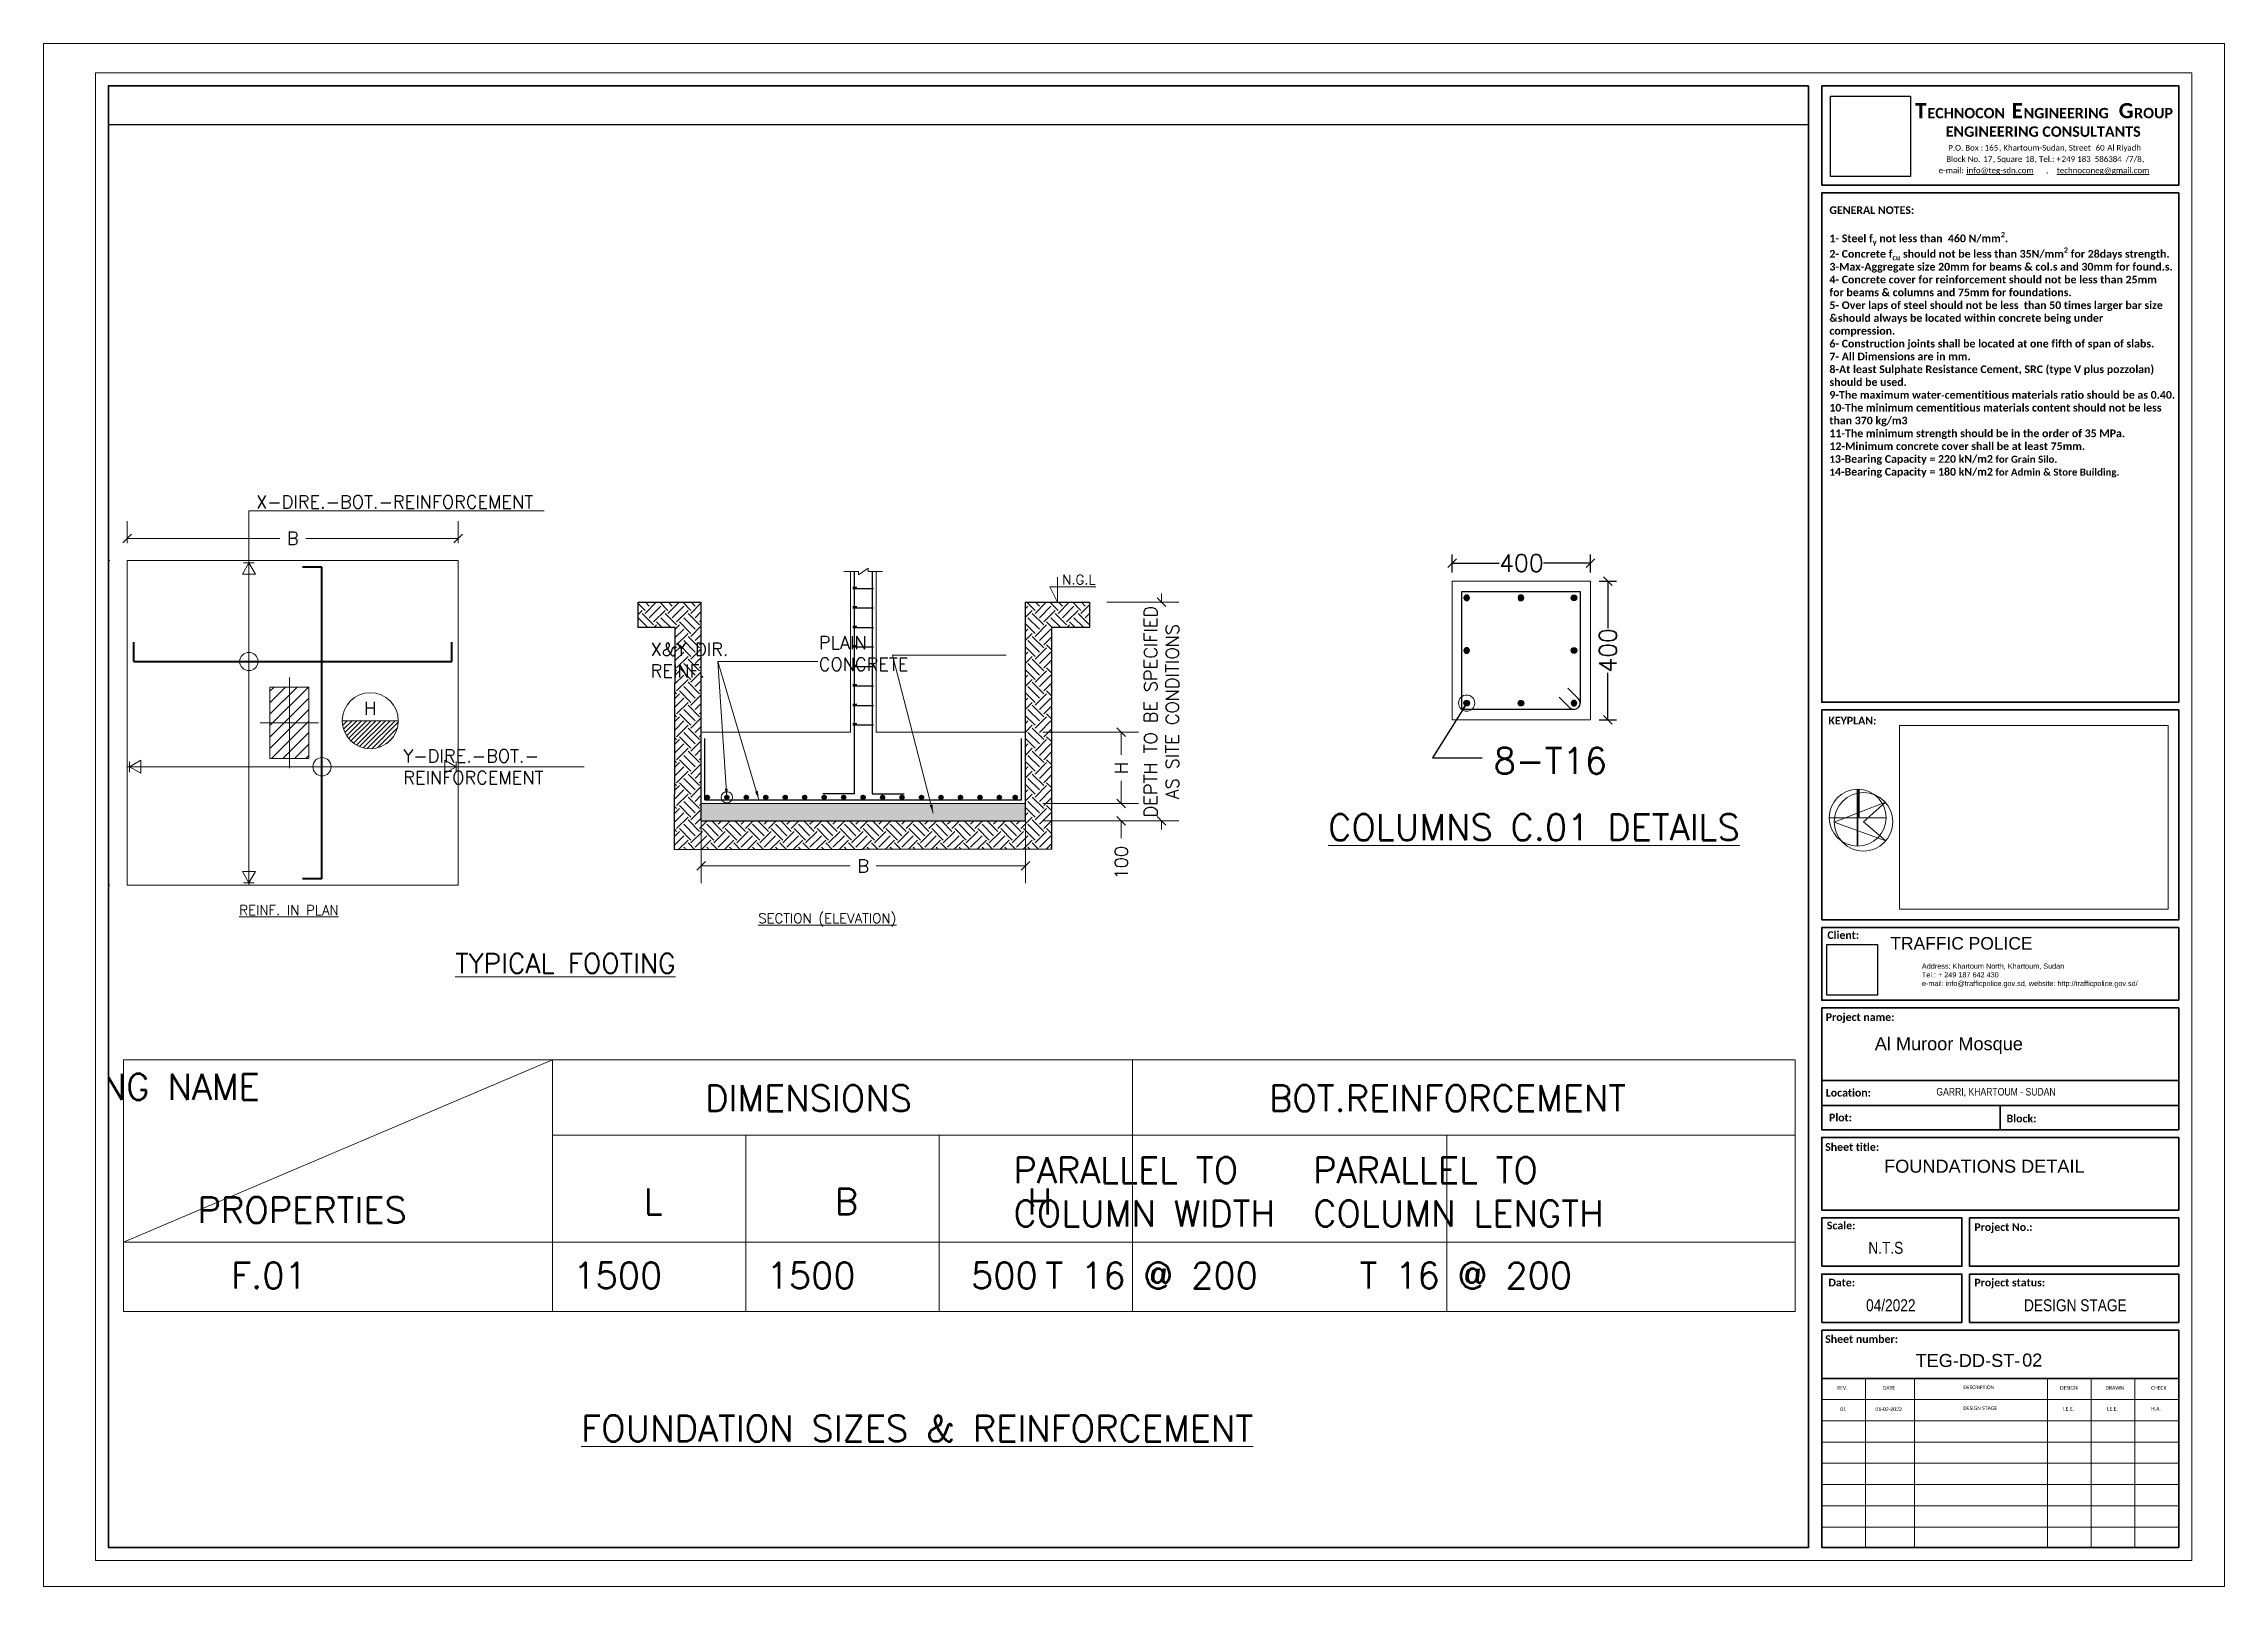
# Paper-space layout 'F02' of a CAD drawing. Header units: millimetres. Extents: x 3833 to 4253, y -163 to 134.
# The model-space entities are those that its viewports show. They can reach past a viewport. Long polylines and large blocks are cut down to what shows.
import ezdxf

# ---------------------------------------------------------------- set-up
doc = ezdxf.new("R2010")
doc.units = ezdxf.units.MM
doc.header["$LTSCALE"] = 10
doc.header["$PDMODE"] = 34
doc.linetypes.add('center', pattern=[13.75, 9.75, -1.5, 1, -1.5])
for name, color, linetype, lineweight in [('0_Pen_No__1', 7, 'Continuous', 13), ('A-ANNO-NOTE', 131, 'Continuous', 9), ('A-DETL-MEDM', 7, 'Continuous', 35), ('G-ANNO-TTLB', 7, 'Continuous', 9), ('G-ANNO-TTLB-MEDM', 7, 'Continuous', 35), ('G-ANNO-TTLB-THIN', 7, 'Continuous', 18), ('STR-CL', 1, 'center', 9), ('STR-CONC_IN_SEC', 7, 'Continuous', 15), ('STR-DIM', 1, 'Continuous', 9), ('STR-HATCH', 4, 'Continuous', 9), ('STR-REINF', 7, 'Continuous', 40), ('STR-REINF_IN_SEC', 7, 'Continuous', 30), ('STR-REINF_LEADER', 7, 'Continuous', 9), ('STR-TEXT', 7, 'Continuous', 9)]:
    doc.layers.add(name, color=color, linetype=linetype, lineweight=lineweight)
doc.layers.add('A-DETL', color=7, linetype='Continuous', lineweight=18, true_color=0x00a600)
doc.layers.add('LOGO', color=250, linetype='Continuous')
doc.styles.add('Arial Narrow', font='ARIALN.TTF', dxfattribs={"height": 2.3})
doc.styles.add('Arial Narrow_1', font='ARIALN.TTF', dxfattribs={"height": 1.45})
doc.styles.add('Arial_5', font='arial.ttf', dxfattribs={"height": 2.5})
doc.styles.add('Arial_B', font='arialbd.ttf', dxfattribs={"height": 1})
doc.styles.add('Calibri', font='calibri.ttf')
doc.styles.add('Calibri_1', font='calibri.ttf', dxfattribs={"height": 1.1})
doc.styles.add('Calibri_B', font='calibrib.ttf', dxfattribs={"height": 1.48})
doc.styles.add('Calibri_B_1', font='calibrib.ttf', dxfattribs={"height": 2})
doc.styles.add('Calibri_B_2', font='calibrib.ttf', dxfattribs={"height": 2.9})
doc.styles.add('MINA_CM_S', font='romans.shx', dxfattribs={"height": 15})
doc.styles.add('MINA_CM_X-SEC_S', font='romans.shx', dxfattribs={"height": 7.5})
doc.styles.add('MINA_MM_X-SEC', font='romans.shx', dxfattribs={"height": 125})
doc.styles.add('MINA_MM_X-SEC_50', font='romans.shx', dxfattribs={"height": 100})
doc.styles.add('MINA_MM_X-SEC_S', font='romans.shx', dxfattribs={"height": 75, "bigfont": '@extfont2.shx'})
doc.styles.add('MINA_MM_X-SEC_SMALLER', font='romans.shx', dxfattribs={"height": 75, "bigfont": '@extfont2.shx'})
doc.dimstyles.new('MINA_MM_X-SEC_50', dxfattribs={"dimtxt": 100, "dimasz": 50, "dimexe": 50, "dimexo": 50, "dimgap": 0, "dimtad": 0, "dimdec": 0, "dimlfac": 0.5, "dimzin": 0, "dimdsep": 46, "dimtxsty": 'MINA_MM_X-SEC_50', "dimblk": 'OBLIQUE', "dimcen": 90, "dimclrt": 7, "dimadec": 0, "dimazin": 0, "dimtfac": 1, "dimtdec": 0, "dimtofl": 0, "dimtmove": 0, "dimatfit": 0, "dimfxl": 1, "dimtolj": 1, "dimtzin": 0, "dimarcsym": 0})
doc.dimstyles.new('MINA_MM_X-SEC_S', dxfattribs={"dimtxt": 75, "dimasz": 50, "dimexe": 100, "dimexo": 100, "dimgap": 50, "dimtad": 0, "dimdec": 0, "dimzin": 0, "dimdsep": 46, "dimtxsty": 'MINA_MM_X-SEC_S', "dimblk": 'OBLIQUE', "dimcen": 0.09, "dimclrd": 256, "dimclre": 256, "dimclrt": 7, "dimadec": 0, "dimazin": 0, "dimtfac": 1, "dimtdec": 0, "dimtix": 1, "dimtofl": 0, "dimtmove": 0, "dimatfit": 0, "dimfxl": 1, "dimtolj": 1, "dimtzin": 0, "dimlwd": -1, "dimlwe": -1, "dimarcsym": 0})
picture_1 = doc.add_image_def('image1.jpg', size_in_pixel=(269, 270))
picture_2 = doc.add_image_def('image2.jpeg', size_in_pixel=(225, 225))

# ---------------------------------------------------------------- blocks, each defined once
blk = doc.blocks.new('A$C53385feb')
at = {"layer": 'A-ANNO-NOTE'}
for p, q in [((2.41, 18.8), (12.27, 22.64)), ((12.27, 22.64), (8.08, 18.88)), ((12.37, 15.23), (2.41, 18.8)), ((8.08, 18.88), (12.37, 15.23))]:
    blk.add_line(p, q, dxfattribs=at)
blk.add_circle((8.06, 18.88), 5.65, dxfattribs=at)
blk = doc.blocks.new('A$C7192b076')
at = {"layer": 'G-ANNO-TTLB', "color": 251, "true_color": 0x656565}
for p, q in [((41120, 4932), (34244, 4932)), ((41120, 3999), (41120, 4932)), ((34244, 3999), (41120, 3999))]:
    blk.add_line(p, q, dxfattribs=at)
at = {"layer": 'G-ANNO-TTLB', "color": 8, "true_color": 0x808080}
for p, q in [((35087, 3999), (35087, 751)), ((36032, 3999), (36032, 751)), ((38591, 3999), (38591, 751)), ((39434, 3999), (39434, 751)), ((40277, 3999), (40277, 751)), ((34244, 3598), (41120, 3598)), ((34244, 3189), (41120, 3189))]:
    blk.add_line(p, q, dxfattribs=at)
at = {"layer": 'G-ANNO-TTLB', "color": 251, "true_color": 0x666666}
for p, q in [((34244, 2779), (41120, 2779)), ((34244, 2370), (41120, 2370)), ((34244, 1961), (41120, 1961)), ((34244, 1552), (41120, 1552)), ((34244, 1142), (41120, 1142))]:
    blk.add_line(p, q, dxfattribs=at)
at = {"layer": 'G-ANNO-TTLB', "lineweight": 18}
blk.add_lwpolyline([(35744, 13036), (40918, 13036), (40918, 16573), (35744, 16573)], close=True, dxfattribs=at)
at = {"layer": 'G-ANNO-TTLB-MEDM'}
for p, q in [((34244, 9737), (41120, 9737)), ((34244, 9257), (41120, 9257)), ((37682, 9257), (37682, 8791)), ((41120, 4932), (34244, 4932)), ((34244, 4932), (34244, 3999)), ((41120, 751), (41120, 4932)), ((34244, 751), (41120, 751))]:
    blk.add_line(p, q, dxfattribs=at)
for points in [[(33992, 28889), (1247, 28889), (1247, 751), (33992, 751)], [(34244, 28889), (41120, 28889), (41120, 26976), (34244, 26976)], [(41120, 26827), (34244, 26827), (34244, 17020), (41120, 17020)], [(34244, 12832), (41120, 12832), (41120, 16872), (34244, 16872)], [(41120, 11284), (34244, 11284), (34244, 12683), (41120, 12683)], [(34244, 11284), (41120, 11284)], [(34244, 9737), (34244, 11135), (41120, 11135), (41120, 9737), (41120, 8791), (34244, 8791)], [(41120, 7243), (34244, 7243), (34244, 8642), (41120, 8642)], [(34244, 6162), (36945, 6162), (36945, 7095), (34244, 7095)], [(41120, 6162), (37094, 6162), (37094, 7095), (41120, 7095)], [(34244, 5081), (36945, 5081), (36945, 6013), (34244, 6013)], [(41120, 5081), (37094, 5081), (37094, 6013), (41120, 6013)], [(34244, 3999), (41120, 3999), (41120, 751), (34244, 751)]]:
    blk.add_lwpolyline(points, close=True, dxfattribs=at)
at = {"layer": 'G-ANNO-TTLB-THIN'}
blk.add_line((1000, 29140), (1000, 751), dxfattribs=at)
for points in [[(42000, 29700), (0, 29700), (0, 0), (0, 29700)], [(1000, 500), (41371, 500), (41371, 29140), (1000, 29140)]]:
    blk.add_lwpolyline(points, close=True, dxfattribs=at)
blk.add_lwpolyline([(42000, 0), (0, 0), (42000, 0), (42000, 29700)], dxfattribs=at)
at = {"ltscale": 10, "xscale": 100, "yscale": 100, "zscale": 100}
blk.add_blockref('A$C53385feb', (34244, 12832), dxfattribs=at)
at = {"layer": '0_Pen_No__1', "linetype": 'Continuous', "insert": (34393, 26569), "char_height": 148, "width": 6566.3, "attachment_point": 1, "style": 'Calibri_B'}
blk.add_mtext('\\A1;GENERAL NOTES:\\P\\P1- Steel f{\\H0.7x;\\S^ y;} not less than  460 N/mm{\\H0.7x;\\S2^ ;}.\\P2- Concrete f{\\H0.7x;\\S^ cu;} should not be less than 35N/mm{\\H0.7x;\\S2^ ;} for 28days strength.\\P3-Max-Aggregate size 20mm for beams & col.s and 30mm for found.s. \\P4- Concrete cover for reinforcement should not be less than 25mm for beams & columns and 75mm for foundations. \\P5- Over laps of steel should not be less  than 50 times larger bar size &should always be located within concrete being under compression.\\P6- Construction joints shall be located at one fifth of span of slabs.\\P7- All Dimensions are in mm.\\P{\\A0;8-At least Sulphate Resistance Cement, SRC (type V plus pozzolan) should be used.\\P9-The maximum water‐cementitious materials ratio should be as 0.40.\\P10-The minimum cementitious materials content should not be less than 370 kg/m3\\P11-The minimum strength should be in the order of 35 MPa.\\P12-Minimum concrete cover shall be at least 75mm.\\H0.91667x;\\P1\\H1.09091x;3-}Bearing Capacity = 220 kN/m2{\\A0;\\H0.91667x; for Grain Silo.\\P1\\H1.09091x;4-\\A1;Bearing Capacity = 180 kN/m2\\A0;\\H0.91667x; for Admin & Store Building.} ', dxfattribs=at)
at = {"layer": 'G-ANNO-TTLB', "attachment_point": 1}
for s, insert, char_height, width, style in [('\\fCalibri|b1|i0|c0|p34|;T', (36044, 28555), 290, 272.57, 'Calibri_B_2'), ('ECHNOCON', (36280, 28463), 200, 1851.9, 'Calibri_B_1'), ('\\fCalibri|b1|i0|c0|p34|;E', (37902, 28555), 290, 272.57, 'Calibri_B_2'), ('NGINEERING', (38133, 28463), 200, 2060.34, 'Calibri_B_1'), ('\\fCalibri|b1|i0|c0|p34|;G', (39965, 28555), 290, 352.74, 'Calibri_B_2'), ('ROUP', (40262, 28463), 200, 929.96, 'Calibri_B_1'), ('ENGINEERING CONSULTANTS', (36632, 28107), 200, 4697.89, 'Calibri_B_1'), ('P.O. Box :', (36682, 27751), 110, 849.79, 'Calibri_1'), ('165', (37384, 27751), 110, 336.71, 'Calibri_1'), (', Khartoum-Sudan, Street ', (37661, 27751), 110, 2252.74, 'Calibri_1'), ('60 ', (39520, 27751), 110, 272.57, 'Calibri_1'), ('Al Riyadh', (39745, 27751), 110, 817.72, 'Calibri_1'), ('e-mail: ', (36497, 27315), 110, 649.37, 'Calibri_1'), ('Block No. ', (36643, 27533), 110, 865.82, 'Calibri_1'), ('\\Linfo@teg-sdn.com ', (37033, 27315), 110, 1667.51, 'Calibri_1'), ('17', (37357, 27533), 110, 224.47, 'Calibri_1'), (', Square ', (37542, 27533), 110, 753.59, 'Calibri_1'), ('18', (38164, 27533), 110, 224.47, 'Calibri_1'), (', Tel.: +', (38349, 27533), 110, 625.32, 'Calibri_1'), ('\\Ltechnoconeg@gmail.com', (38773, 27315), 110, 2228.69, 'Calibri_1'), ('249 183  586384', (38865, 27533), 110, 1491.14, 'Calibri_1'), ('/', (40096, 27533), 110, 80.17, 'Calibri_1'), ('7', (40162, 27533), 110, 112.24, 'Calibri_1'), ('/', (40254, 27533), 110, 80.17, 'Calibri_1'), ('8', (40320, 27533), 110, 112.24, 'Calibri_1'), (',', (40413, 27533), 110, 56.12, 'Calibri_1'), ('    ,    ', (38409, 27315), 110, 440.93, 'Calibri_1'), ('KEYPLAN:', (34373, 16741), 148, 1138.4, 'Calibri_B'), ('Client:', (34353, 12612), 148, 769.62, 'Calibri_B'), ('TRAFFIC{\\fArial|b0|i0|c178|p34; }POLICE', (35567, 12500), 240, 5767.37, 'Arial_5'), ('\\pxql;{\\fArial|b0|i0|c0|p34;Address: Khartoum North, Khartoum, Sudan\\PTel.: + 249 187 642 430\\Pe-mail: info@trafficpolice.gov.sd, website: http://trafficpolice.gov.sd/\\fConsolas|b0|i1|c0|p49;\\H0.83333x;\\C156;\\c7946269; }', (36174, 11991), 100, 4516.06, 'Arial_B'), ('Project name:', (34322, 11034), 148, 1635.44, 'Calibri_B'), ('Al Muroor Mosque', (35266, 10572), 250, 5876.37, 'Arial_5'), ('Location:', (34322, 9578), 148, 1082.28, 'Calibri_B'), ('GARRI, KHARTOUM - SUDAN', (36453, 9595), 145, 2306.47, 'Arial Narrow_1'), ('Plot:', (34385, 9100), 148, 553.16, 'Calibri_B'), ('Block: ', (37805, 9081), 148, 785.65, 'Calibri_B'), ('Sheet title:', (34311, 8533), 148, 1298.73, 'Calibri_B'), ('Scale:', (34343, 7022), 148, 689.45, 'Calibri_B'), ('Project No.:', (37184, 6991), 148, 1386.92, 'Calibri_B'), ('N.T.S', (35142, 6633), 230, 1675.53, 'Arial Narrow'), ('Date:', (34374, 5923), 148, 633.33, 'Calibri_B'), ('Project status:', (37184, 5923), 148, 1683.54, 'Calibri_B'), ('04/2022', (35099, 5527), 230, 1146.41, 'Arial Narrow'), (' DESIGN STAGE', (38068, 5527), 230, 2821.94, 'Arial Narrow'), ('Sheet number:', (34311, 4835), 148, 1739.66, 'Calibri_B'), ('TEG-DD-ST-', (36052, 4474), 250, 3928.27, 'Arial_5'), ('REV.', (34541, 3857), 70, 240.51, 'Calibri'), ('DATE', (35422, 3857), 70, 280.59, 'Calibri'), ('DESCRIPTION', (36972, 3867), 70, 705.49, 'Calibri'), ('DESIGN', (38836, 3857), 70, 392.83, 'Calibri'), ('DRAWN', (39710, 3857), 70, 416.88, 'Calibri'), ('CHECK', (40590, 3857), 70, 352.74, 'Calibri'), ('01', (34603, 3447), 70, 128.27, 'Calibri'), ('01-02-2022', (35279, 3447), 70, 128.27, 'Calibri'), ('DESIGN STAGE', (36972, 3466), 70, 705.49, 'Calibri'), ('I.E.E.', (38887, 3455), 70, 416.88, 'Calibri'), ('I.E.E.', (39731, 3455), 70, 416.88, 'Calibri'), ('H.A.', (40590, 3455), 70, 352.74, 'Calibri')]:
    blk.add_mtext(s, dxfattribs=dict(at, insert=insert, char_height=char_height, width=width, style=style))
at = {"ltscale": 10}
image = blk.add_image(picture_1, insert=(34415, 27144), size_in_units=(1542, 1548), dxfattribs=at)
image.dxf.flags = 7
image = blk.add_image(picture_2, insert=(34343, 11379), size_in_units=(978, 978), dxfattribs=at)
image.dxf.flags = 7
blk = doc.blocks.new('_Oblique')
at = {"color": 0, "linetype": 'ByBlock', "lineweight": -2}
blk.add_line((-0.5, -0.5), (0.5, 0.5), dxfattribs=at)
blk = doc.blocks.new('*D215')
at = {"layer": 'Defpoints', "color": 0, "transparency": 16777216}
for p in [(74775, 138999), (76650, 138999), (76650, 138639)]:
    blk.add_point(p, dxfattribs=at)
at = {"layer": 'STR-DIM', "transparency": 16777216}
for p, q in [((74775, 138899), (74775, 138539)), ((76650, 138899), (76650, 138539)), ((74775, 138639), (75637, 138639)), ((76650, 138639), (75787, 138639))]:
    blk.add_line(p, q, dxfattribs=at)
at = {"layer": 'STR-DIM', "transparency": 16777216, "xscale": 50, "yscale": 50, "zscale": 50, "rotation": 180}
blk.add_blockref('_Oblique', (74775, 138639), dxfattribs=at)
at = {"layer": 'STR-DIM', "transparency": 16777216, "xscale": 50, "yscale": 50, "zscale": 50}
blk.add_blockref('_Oblique', (76650, 138639), dxfattribs=at)
at = {"layer": 'STR-DIM', "color": 7, "transparency": 16777216, "insert": (75712, 138639), "char_height": 75, "attachment_point": 5, "style": 'MINA_MM_X-SEC_S'}
blk.add_mtext('\\A1;B', dxfattribs=at)
blk = doc.blocks.new('BAR')
at = {"layer": 'STR-HATCH'}
h = blk.add_hatch(dxfattribs=at)
h.set_pattern_fill('ANSI31', color=256, scale=20)
h.set_pattern_definition([(45, (0, 0), (-1.76777, 1.76777), [])])
edge = h.paths.add_edge_path()
edge.add_arc((0, 0), 12.5, 0, 360)
at = {"layer": 'STR-REINF_IN_SEC'}
blk.add_circle((0, 0), 12.5, dxfattribs=at)
blk = doc.blocks.new('*D216')
at = {"layer": 'Defpoints', "color": 0, "transparency": 16777216}
for p in [(76650, 138999), (77203, 138999), (76650, 138899)]:
    blk.add_point(p, dxfattribs=at)
at = {"layer": 'STR-DIM', "transparency": 16777216}
for p, q in [((76750, 138999), (77303, 138999)), ((77203, 138999), (77203, 139049)), ((76750, 138899), (77303, 138899)), ((77203, 138899), (77203, 138799))]:
    blk.add_line(p, q, dxfattribs=at)
at = {"layer": 'STR-DIM', "transparency": 16777216, "xscale": 50, "yscale": 50, "zscale": 50}
for p, rotation in [((77203, 138999), 270), ((77203, 138899), 90)]:
    blk.add_blockref('_Oblique', p, dxfattribs=dict(at, rotation=rotation))
at = {"layer": 'STR-DIM', "color": 7, "transparency": 16777216, "insert": (77203, 138658), "char_height": 75, "attachment_point": 5, "rotation": 90, "style": 'MINA_MM_X-SEC_S'}
blk.add_mtext('\\A1;100', dxfattribs=at)
blk = doc.blocks.new('*D217')
at = {"layer": 'Defpoints', "color": 0, "transparency": 16777216}
for p in [(76650, 139412), (76650, 138999), (77203, 138999)]:
    blk.add_point(p, dxfattribs=at)
at = {"layer": 'STR-DIM', "transparency": 16777216}
for p, q in [((76750, 139412), (77303, 139412)), ((77203, 139412), (77203, 139281)), ((77203, 138999), (77203, 139131)), ((76750, 138999), (77303, 138999))]:
    blk.add_line(p, q, dxfattribs=at)
at = {"layer": 'STR-DIM', "transparency": 16777216, "xscale": 50, "yscale": 50, "zscale": 50}
for p, rotation in [((77203, 139412), 90), ((77203, 138999), 270)]:
    blk.add_blockref('_Oblique', p, dxfattribs=dict(at, rotation=rotation))
at = {"layer": 'STR-DIM', "color": 7, "transparency": 16777216, "insert": (77203, 139206), "char_height": 75, "attachment_point": 5, "rotation": 90, "style": 'MINA_MM_X-SEC_S'}
blk.add_mtext('\\A1;H', dxfattribs=at)
blk = doc.blocks.new('*D218')
at = {"layer": 'Defpoints', "color": 0, "transparency": 16777216}
for p in [(77020, 140162), (77435, 140162), (76650, 138899)]:
    blk.add_point(p, dxfattribs=at)
at = {"layer": 'STR-DIM', "transparency": 16777216}
for p, q in [((77120, 140162), (77535, 140162)), ((77435, 140162), (77435, 140212)), ((76750, 138899), (77535, 138899)), ((77435, 138899), (77435, 138849))]:
    blk.add_line(p, q, dxfattribs=at)
at = {"layer": 'STR-DIM', "transparency": 16777216, "xscale": 50, "yscale": 50, "zscale": 50}
for p, rotation in [((77435, 140162), 270), ((77435, 138899), 90)]:
    blk.add_blockref('_Oblique', p, dxfattribs=dict(at, rotation=rotation))
at = {"layer": 'STR-DIM', "color": 7, "transparency": 16777216, "insert": (77435, 139531), "char_height": 75, "attachment_point": 5, "rotation": 90, "style": 'MINA_MM_X-SEC_S'}
blk.add_mtext('\\A1;DEPTH TO BE SPECIFIED \\PAS SITE CONDITIONS', dxfattribs=at)
blk = doc.blocks.new('*U188')
at = {"layer": 'STR-REINF_IN_SEC', "xscale": 0.1280000000000517, "yscale": 0.1280000000000517, "zscale": 0.1280000000000517}
blk.add_blockref('BAR', (0, 0), dxfattribs=at)
blk = doc.blocks.new('*U213')
at = {"color": 0, "linetype": 'ByBlock', "lineweight": -2, "transparency": 16777216, "xscale": 7.500000000000002, "yscale": 7.500000000000002, "zscale": 7.500000000000002}
blk.add_blockref('*U188', (0, 0), dxfattribs=at)
blk = doc.blocks.new('*U214')
at = {"layer": 'STR-DIM', "color": 0, "linetype": 'ByBlock', "lineweight": -2, "transparency": 16777216}
for p in [(0, 0), (112.5, 0), (225, 0), (337.5, 0), (450, 0), (562.5, 0), (675, 0), (787.5, 0), (900, 0), (1012.5, 0), (1125, 0), (1237.5, 0), (1350, 0), (1462.5, 0), (1575, 0), (1687.5, 0)]:
    blk.add_blockref('*U213', p, dxfattribs=at)
blk = doc.blocks.new('*D219')
at = {"layer": 'Defpoints', "color": 0, "transparency": 16777216}
for p in [(73372, 140531), (71459, 140403), (73372, 140403)]:
    blk.add_point(p, dxfattribs=at)
at = {"layer": 'STR-DIM', "transparency": 16777216}
for p, q in [((71459, 140503), (71459, 140631)), ((73372, 140503), (73372, 140631)), ((71459, 140531), (72341, 140531)), ((73372, 140531), (72491, 140531))]:
    blk.add_line(p, q, dxfattribs=at)
at = {"layer": 'STR-DIM', "transparency": 16777216, "xscale": 50, "yscale": 50, "zscale": 50, "rotation": 180}
blk.add_blockref('_Oblique', (71459, 140531), dxfattribs=at)
at = {"layer": 'STR-DIM', "transparency": 16777216, "xscale": 50, "yscale": 50, "zscale": 50}
blk.add_blockref('_Oblique', (73372, 140531), dxfattribs=at)
at = {"layer": 'STR-DIM', "color": 7, "transparency": 16777216, "insert": (72416, 140531), "char_height": 75, "attachment_point": 5, "style": 'MINA_MM_X-SEC_S'}
blk.add_mtext('\\A1;B', dxfattribs=at)
blk = doc.blocks.new('*D220')
at = {"layer": 'Defpoints', "color": 0, "transparency": 16777216}
for p in [(71459, 140403), (71311, 138528), (71459, 138528)]:
    blk.add_point(p, dxfattribs=at)
at = {"layer": 'STR-DIM', "transparency": 16777216}
for p, q in [((71359, 140403), (71211, 140403)), ((71311, 140403), (71311, 139537)), ((71311, 138528), (71311, 139394)), ((71359, 138528), (71211, 138528))]:
    blk.add_line(p, q, dxfattribs=at)
at = {"layer": 'STR-DIM', "transparency": 16777216, "xscale": 50, "yscale": 50, "zscale": 50}
for p, rotation in [((71311, 140403), 90), ((71311, 138528), 270)]:
    blk.add_blockref('_Oblique', p, dxfattribs=dict(at, rotation=rotation))
at = {"layer": 'STR-DIM', "color": 7, "transparency": 16777216, "insert": (71311, 139466), "char_height": 75, "attachment_point": 5, "rotation": 90, "style": 'MINA_MM_X-SEC_S'}
blk.add_mtext('\\A1;L', dxfattribs=at)
blk = doc.blocks.new('CIRLCE')
at = {"layer": 'STR-DIM', "ltscale": 0.1}
blk.add_circle((0, 0), 125, dxfattribs=at)
blk = doc.blocks.new('LARGE_ARROW')
at = {"layer": 'STR-DIM', "color": 7, "lineweight": 9}
for p, q in [((0, -74), (0, 74)), ((30, 0), (185, 89)), ((30, -74), (30, 74)), ((185, -89), (30, 0)), ((185, 89), (185, -89))]:
    blk.add_line(p, q, dxfattribs=at)
blk = doc.blocks.new('*D296')
at = {"layer": 'Defpoints', "color": 0, "transparency": 16777216}
for p in [(79915, 140284), (79915, 139484), (80015, 139484)]:
    blk.add_point(p, dxfattribs=at)
at = {"layer": 'STR-DIM', "color": 0, "lineweight": -2, "transparency": 16777216}
for p, q in [((79965, 140284), (80065, 140284)), ((80015, 140284), (80015, 140012)), ((80015, 139484), (80015, 139755)), ((79965, 139484), (80065, 139484))]:
    blk.add_line(p, q, dxfattribs=at)
at = {"layer": 'STR-DIM', "color": 0, "lineweight": -2, "transparency": 16777216, "xscale": 50, "yscale": 50, "zscale": 50}
for p, rotation in [((80015, 140284), 90), ((80015, 139484), 270)]:
    blk.add_blockref('_Oblique', p, dxfattribs=dict(at, rotation=rotation))
at = {"layer": 'STR-DIM', "color": 7, "transparency": 16777216, "insert": (80015, 139884), "char_height": 100, "attachment_point": 5, "rotation": 90, "style": 'MINA_MM_X-SEC_50'}
blk.add_mtext('\\A1;400', dxfattribs=at)
blk = doc.blocks.new('*D297')
at = {"layer": 'Defpoints', "color": 0, "transparency": 16777216}
for p in [(79915, 140388), (79115, 140284), (79915, 140284)]:
    blk.add_point(p, dxfattribs=at)
at = {"layer": 'STR-DIM', "color": 0, "lineweight": -2, "transparency": 16777216}
for p, q in [((79115, 140334), (79115, 140438)), ((79115, 140388), (79386, 140388)), ((79915, 140388), (79643, 140388)), ((79915, 140334), (79915, 140438))]:
    blk.add_line(p, q, dxfattribs=at)
at = {"layer": 'STR-DIM', "color": 0, "lineweight": -2, "transparency": 16777216, "xscale": 50, "yscale": 50, "zscale": 50, "rotation": 180}
blk.add_blockref('_Oblique', (79115, 140388), dxfattribs=at)
at = {"layer": 'STR-DIM', "color": 0, "lineweight": -2, "transparency": 16777216, "xscale": 50, "yscale": 50, "zscale": 50}
blk.add_blockref('_Oblique', (79915, 140388), dxfattribs=at)
at = {"layer": 'STR-DIM', "color": 7, "transparency": 16777216, "insert": (79515, 140388), "char_height": 100, "attachment_point": 5, "style": 'MINA_MM_X-SEC_50'}
blk.add_mtext('\\A1;400', dxfattribs=at)

msp = doc.modelspace()

# ---------------------------------------------------------------- hatches: boundary and pattern name
at = {"layer": 'STR-HATCH'}
h = msp.add_hatch(dxfattribs=at)
h.set_pattern_fill('EARTH', color=256, scale=375, angle=45)
h.set_pattern_definition([(45, (21070.12, 190296.82), (1e-14, 132.58252), [93.75, -93.75]), (45, (21045.26, 190321.68), (1e-14, 132.58252), [93.75, -93.75]), (45, (21020.4, 190346.54), (1e-14, 132.58252), [93.75, -93.75]), (135, (21020.4, 190363.11), (-132.58252, 1e-14), [93.75, -93.75]), (135, (21045.26, 190387.97), (-132.58252, 1e-14), [93.75, -93.75]), (135, (21070.12, 190412.83), (-132.58252, 1e-14), [93.75, -93.75])])
h.paths.add_polyline_path([(74410.9, 140161.9), (74774.6, 140161.9), (74774.6, 138899.4), (76649.6, 138899.4), (76649.6, 140161.9), (77019.9, 140161.9), (77019.9, 140015.6), (76799.6, 140015.6), (76799.6, 138736.3), (76799.6, 138736.3), (76799.6, 138736.3), (74620.7, 138732.4), (74624.6, 140015.6), (74410.9, 140015.6)])
h = msp.add_hatch(dxfattribs=at)
h.set_pattern_fill('ANSI31', color=256, scale=375)
h.set_pattern_definition([(45, (32716.536, 177044.57), (-33.14563, 33.14563), [])])
h.paths.add_polyline_path([(72284.5, 139671.9), (72509.5, 139671.9), (72509.5, 139259.4), (72284.5, 139259.4)])
h = msp.add_hatch(dxfattribs=at)
h.set_pattern_fill('ANSI31', color=256, scale=156.25)
h.set_pattern_definition([(45, (-28765.065, 647419.706), (-13.8106793, 13.8106793), [])])
h.paths.add_polyline_path([(72702.4, 139478, 1), (73025.9, 139478)])
h = msp.add_hatch(dxfattribs=at)
h.set_pattern_fill('AR-CONC', color=256, scale=3.75)
h.set_pattern_definition([(50, (-88446.977, 718328.02), (26.89725685, -2.3532051), [2.8125, -30.9375]), (355, (-88446.977, 718328.02), (-5.203175, 28.207205), [2.25, -24.75]), (100.4514445, (-88444.736, 718327.824), (21.6940818, 25.8539997), [2.3902572, -26.2928292]), (46.1842, (-88446.977, 718335.52), (40.0215499, -6.206973), [4.21875, -46.40625]), (96.6356355, (-88443.642, 718335.003), (35.049823, 36.5294475), [3.5853878, -39.439266]), (351.184164, (-88446.977, 718335.52), (35.049823, 36.5294475), [3.375, -37.125]), (21, (-88443.227, 718333.645), (22.38401445, -15.0982084), [2.8125, -30.9375]), (326, (-88443.227, 718333.645), (9.124325, 27.1931267), [2.25, -24.75]), (71.4514447, (-88441.362, 718332.387), (31.5083391, 12.0949182), [2.3902571, -26.2928292]), (37.5, (-88446.977, 718328.02), (0.45599457, 12.48351952), [0, -24.45, 0, -25.125, 0, -24.84375]), (7.5, (-88446.977, 718328.02), (9.86510765, 14.7904392), [0, -14.325, 0, -23.8875, 0, -9.46875]), (327.5, (-88455.34, 718328.02), (20.01834136, -0.84580769), [0, -9.375, 0, -29.25, 0, -38.8125]), (317.5, (-88459.09, 718328.02), (21.86948135, 3.75393684), [0, -12.1875, 0, -19.425, 0, -27.5625])])
h.paths.add_polyline_path([(74774.6, 138999.4), (76649.6, 138999.4), (76649.6, 138899.4), (74774.6, 138899.4)])

# ---------------------------------------------------------------- linework, layer by layer
at = {"layer": 'Defpoints'}
msp.add_lwpolyline([(74410.9, 140161.9), (74774.6, 140161.9), (74774.6, 138899.4), (74774.6, 138899.4), (74774.6, 138899.4), (76649.6, 138899.4), (76649.6, 138899.4), (76649.6, 138899.4), (76649.6, 140161.9), (77019.9, 140161.9), (77019.9, 140015.6), (76799.6, 140015.6), (76799.6, 138736.3), (76799.6, 138736.3), (76799.6, 138736.3), (74620.7, 138732.4), (74620.7, 138732.4), (74620.7, 138732.4), (74624.6, 140015.6), (74410.9, 140015.6)], close=True, dxfattribs=at)
at = {"layer": 'LOGO', "ltscale": 0.1}
msp.add_lwpolyline([(83743.7, 133569.3), (83743.7, 142919.4), (70505.7, 142919.4), (70505.7, 133569.3)], close=True, dxfattribs=at)
at = {"layer": 'STR-CL', "ltscale": 0.1}
for p, q in [((72397, 139203.2), (72397, 139728.2)), ((72228.2, 139465.7), (72565.7, 139465.7))]:
    msp.add_line(p, q, dxfattribs=at)
at = {"layer": 'STR-CONC_IN_SEC'}
for points in [[(71459.5, 140403.2), (73372, 140403.2), (73372, 138528.2), (71459.5, 138528.2)], [(79914.6, 140283.6), (79914.6, 139483.6), (79114.6, 139483.6), (79114.6, 140283.6)], [(72284.5, 139671.9), (72509.5, 139671.9), (72509.5, 139259.4), (72284.5, 139259.4)], [(74774.6, 138999.4), (76649.6, 138999.4), (76649.6, 138899.4), (74774.6, 138899.4)], [(74774.6, 138899.4), (76649.6, 138899.4), (76649.6, 138899.4), (74774.6, 138899.4)], [(76149.6, 138899.4), (74774.6, 138899.4), (74774.6, 138899.4), (76649.6, 138899.4)]]:
    msp.add_lwpolyline(points, close=True, dxfattribs=at)
at = {"layer": 'STR-CONC_IN_SEC', "ltscale": 3}
for points in [[(75637.8, 140339.4), (75637.8, 139411.9), (74774.6, 139411.9), (74774.6, 138999.4), (76649.6, 138999.4), (76649.6, 139411.9), (75786.3, 139411.9), (75786.3, 140339.4)], [(74410.9, 140161.9), (74774.6, 140161.9), (74774.6, 138899.4), (76649.6, 138899.4), (76649.6, 140161.9), (77019.9, 140161.9)]]:
    msp.add_lwpolyline(points, dxfattribs=at)
at = {"layer": 'STR-CONC_IN_SEC'}
msp.add_lwpolyline([(75600.5, 140339.4), (75683.9, 140339.4), (75683.9, 140320.6), (75740.2, 140358.1), (75740.2, 140339.4), (75823.6, 140339.4)], dxfattribs=at)
at = {"layer": 'STR-DIM', "ltscale": 3}
for p, q in [((76834.7, 140161.9), (76791.1, 140251.6)), ((76791.1, 140251.6), (77056.4, 140251.6)), ((76834.7, 140161.9), (76834.7, 140306.9))]:
    msp.add_line(p, q, dxfattribs=at)
at = {"layer": 'STR-DIM'}
msp.add_line((72702.4, 139478), (73025.9, 139478), dxfattribs=at)
at = {"layer": 'STR-DIM', "ltscale": 0.1}
for p, q in [((71437.7, 136466.8), (73917.5, 137518.7)), ((73917.5, 137518.7), (73917.5, 136066.8)), ((77268.1, 137518.7), (77268.1, 136066.8)), ((81096.8, 137518.7), (81096.8, 136066.8)), ((73917.5, 137084.1), (81096.8, 137084.1)), ((75034.4, 137084.1), (75034.4, 136066.8)), ((76151.3, 137084.1), (76151.3, 136066.8)), ((79083.5, 137084.1), (79083.5, 136066.8)), ((71437.7, 136466.8), (81096.8, 136466.8)), ((71437.7, 136066.8), (81096.8, 136066.8))]:
    msp.add_line(p, q, dxfattribs=at)
msp.add_lwpolyline([(71437.7, 136066.8), (71437.7, 137518.7), (81096.8, 137518.7), (81096.8, 137518.7)], dxfattribs=at)
at = {"layer": 'STR-DIM'}
for centre, radius in [((72864.1, 139478), 161.8), ((79198.8, 139579.6), 46.8), ((74923.9, 139035.5), 32.7)]:
    msp.add_circle(centre, radius, dxfattribs=at)
at = {"layer": 'STR-REINF', "ltscale": 100}
for p, q in [((72584.8, 140365.7), (72472.3, 140365.7)), ((72584.8, 138565.7), (72584.8, 140365.7)), ((71497, 139820), (71497, 139932.5)), ((73334.5, 139820), (73334.5, 139932.5)), ((71497, 139820), (73334.5, 139820)), ((72584.8, 138565.7), (72472.3, 138565.7))]:
    msp.add_line(p, q, dxfattribs=at)
at = {"layer": 'STR-REINF_IN_SEC'}
for p, q in [((75652.8, 140249.2), (75675.3, 140249.2)), ((75652.8, 140241.7), (75771.3, 140241.7)), ((75652.8, 140136.7), (75675.3, 140136.7)), ((75652.8, 140129.2), (75771.3, 140129.2)), ((75652.8, 140024.2), (75675.3, 140024.2)), ((75652.8, 140016.7), (75771.3, 140016.7)), ((75652.8, 139911.7), (75675.3, 139911.7)), ((75652.8, 139904.2), (75771.3, 139904.2)), ((75652.8, 139799.2), (75675.3, 139799.2)), ((75652.8, 139791.7), (75771.3, 139791.7)), ((75652.8, 139686.7), (75675.3, 139686.7)), ((75652.8, 139679.2), (75771.3, 139679.2)), ((79793.1, 139554.1), (79732.7, 139614.6)), ((79844.1, 139605.1), (79783.6, 139665.5)), ((75652.8, 139574.2), (75675.3, 139574.2)), ((75652.8, 139566.7), (75771.3, 139566.7)), ((74797.1, 139021.9), (74797.1, 139374.4)), ((75652.8, 139461.7), (75675.3, 139461.7)), ((75652.8, 139454.2), (75771.3, 139454.2))]:
    msp.add_line(p, q, dxfattribs=at)
for points in [[(75660.3, 140339.4), (75660.3, 139055), (75477.9, 139055)], [(75763.8, 140339.4), (75763.8, 139055), (75948.8, 139055)], [(79818.6, 139543.6), (79171.3, 139543.6), (79171.3, 140223.6), (79854.6, 140223.6), (79854.6, 139579.6)], [(74797.1, 139021.9), (74797.1, 139021.9), (76627.1, 139021.9), (76627.1, 139374.4)]]:
    msp.add_lwpolyline(points, dxfattribs=at)
msp.add_arc((79818.6, 139579.6), 36, 225, 45, dxfattribs=at)
at = {"layer": 'STR-REINF_LEADER', "ltscale": 3}
for p, q in [((72162.7, 138528.2), (72162.7, 140690.8)), ((72162.7, 140690.8), (73868.2, 140690.8)), ((71459.5, 139211.9), (74099.8, 139211.9))]:
    msp.add_line(p, q, dxfattribs=at)

# ---------------------------------------------------------------- block references
at = {"yscale": 0.4218750000000001, "zscale": 0.4218750000000001}
for name, p, xscale, rotation in [('LARGE_ARROW', (72162.7, 140403.2), 0.4218750000000001, 270), ('LARGE_ARROW', (71459.5, 139211.9), -0.4218750000000001, 180), ('CIRLCE', (72584.8, 139211.9), 0.4218750000000001, 90), ('LARGE_ARROW', (73372, 139211.9), 0.4218750000000001, 180), ('LARGE_ARROW', (72162.7, 138528.2), -0.4218750000000001, 270)]:
    msp.add_blockref(name, p, dxfattribs=dict(at, xscale=xscale, rotation=rotation))
at = {"xscale": 0.4218750000000001, "yscale": 0.4218750000000001, "zscale": 0.4218750000000001}
msp.add_blockref('CIRLCE', (72162.6, 139820), dxfattribs=at)
at = {"layer": 'STR-DIM'}
msp.add_blockref('*U214', (74811.4, 139035.5), dxfattribs=at)
at = {"layer": 'STR-REINF_IN_SEC', "yscale": 1.280000000000517, "zscale": 1.280000000000517}
for p, xscale, rotation in [((79198.8, 140187.6), -1.280000000000517, 90.00000000065124), ((79512, 140187.6), -1.280000000000517, 90.00000000065124), ((79818.6, 140187.6), 1.280000000000517, 270.0000000006513), ((79198.8, 139883.6), -1.280000000000517, 90.00000000065124), ((79818.6, 139883.6), 1.280000000000517, 270.0000000006513), ((79198.8, 139579.6), 1.280000000000517, 90.00000000065131), ((79512, 139579.6), 1.280000000000517, 89.99999999934877), ((79818.6, 139579.6), -1.280000000000517, 270.0000000006513)]:
    msp.add_blockref('BAR', p, dxfattribs=dict(at, xscale=xscale, rotation=rotation))
at = {"layer": 'STR-REINF_IN_SEC', "xscale": 0.9600000000027165, "yscale": 0.9600000000027165, "zscale": 0.9600000000027165}
msp.add_blockref('BAR', (76590.2, 139035.5), dxfattribs=at)

# ---------------------------------------------------------------- texts
at = {"layer": 'STR-TEXT'}
for s, insert, char_height, attachment_point, style in [('\\A1;X-DIRE.-BOT.-REINFORCEMENT', (73004.5, 140741.8), 75, 5, 'MINA_MM_X-SEC_SMALLER'), ('\\A1;\\pxql;N.G.L', (76861.5, 140321.3), 56.25, 1, 'MINA_CM_X-SEC_S'), ('\\A1;\\pxql;X&Y DIR.\\PREINF.', (74933.4, 139928.1), 75, 3, 'MINA_MM_X-SEC_SMALLER'), ('\\A1;\\pxql;PLAIN\\PCONCRETE', (75972.9, 139966.9), 75, 3, 'MINA_MM_X-SEC_SMALLER'), ('\\A1;H', (72863.2, 139550), 75, 5, 'MINA_MM_X-SEC_SMALLER'), ('\\A1;\\pxql;Y-DIRE.-BOT.-\\PREINFORCEMENT', (73459.6, 139211.9), 75, 5, 'MINA_MM_X-SEC_SMALLER'), ('\\A1;8-T16', (79354.1, 139321.7), 150, 1, 'MINA_CM_X-SEC_S'), ('\\A1;{\\LCOLUMNS C.01 DETAILS}', (78397.5, 138937.3), 150, 1, 'MINA_CM_S'), ('\\A1;{\\LREINF. IN PLAN}', (72394.2, 138383.8), 56.25, 5, 'MINA_CM_X-SEC_S'), ('\\A1;{\\LSECTION (ELEVATION)}', (75504.7, 138327.8), 56.25, 5, 'MINA_CM_X-SEC_S'), ('\\A1;{\\LTYPICAL FOOTING}', (73355, 138133.3), 112.5, 1, 'MINA_CM_S'), ('\\A1;\\pxql;FOOTING NAME', (71492.1, 137363.8), 150, 5, 'MINA_MM_X-SEC'), ('\\A1;DIMENSIONS', (75395.9, 137297.2), 150, 5, 'MINA_MM_X-SEC'), ('\\A1;BOT.REINFORCEMENT', (79087.9, 137297.2), 150, 5, 'MINA_MM_X-SEC'), ('\\A1;\\pxql;PARALLEL TO\\PCOLUMN WIDTH', (77335.1, 136757.1), 150, 5, 'MINA_MM_X-SEC'), ('\\A1;\\pxql;PARALLEL TO\\PCOLUMN LENGTH', (79150.5, 136757.1), 150, 5, 'MINA_MM_X-SEC'), ('\\A1;\\pxql;PROPERTIES', (72470, 136652.2), 150, 5, 'MINA_MM_X-SEC'), ('\\A1;L', (74498.1, 136701.7), 150, 5, 'MINA_MM_X-SEC'), ('\\A1;B', (75615, 136701.7), 150, 5, 'MINA_MM_X-SEC'), ('\\A1;H', (76731.9, 136701.7), 150, 5, 'MINA_MM_X-SEC'), ('\\A1;\\pxql;F.01', (72278.6, 136273.4), 150, 5, 'MINA_MM_X-SEC'), ('\\A1;\\pxql;1500', (74294, 136273.4), 150, 5, 'MINA_MM_X-SEC'), ('\\A1;\\pxql;1500', (75410.8, 136273.4), 150, 5, 'MINA_MM_X-SEC'), ('\\A1;\\pxql;500', (76527.7, 136273.4), 150, 5, 'MINA_MM_X-SEC'), ('\\A1;\\pxql;T 16 @ 200', (77378.4, 136273.4), 150, 5, 'MINA_MM_X-SEC'), ('\\A1;\\pxql;T 16 @ 200', (79193.8, 136273.4), 150, 5, 'MINA_MM_X-SEC'), ('\\A1;{\\LFOUNDATION SIZES & REINFORCEMENT}', (74081.9, 135465.8), 150, 1, 'MINA_CM_S')]:
    msp.add_mtext(s, dxfattribs=dict(at, insert=insert, char_height=char_height, attachment_point=attachment_point, style=style))

# ---------------------------------------------------------------- dimensions: what is measured, and where the dimension line sits
at = {"layer": 'STR-DIM'}
for base, p1, p2, picture, middle in [((73372, 140530.8), (71459.5, 140403.1), (73372, 140403.1), '*D219', (72415.7, 140530.8)), ((76649.6, 138638.5), (74774.6, 138999.4), (76649.6, 138999.4), '*D215', (75712.1, 138638.5))]:
    dim = msp.add_linear_dim(base=base, p1=p1, p2=p2, text='B', dimstyle='MINA_MM_X-SEC_S', dxfattribs=at)
    dim.commit()
    dim.dimension.update_dxf_attribs({"geometry": picture, "text_midpoint": middle})
for base, p1, p2, text, picture, middle in [((71310.5, 138528.1), (71459.5, 140403.1), (71459.5, 138528.1), 'L', '*D220', (71310.5, 139465.6)), ((77202.5, 138999.4), (76649.6, 139411.9), (76649.6, 138999.4), 'H', '*D217', (77202.5, 139205.6))]:
    dim = msp.add_linear_dim(base=base, p1=p1, p2=p2, angle=90, text=text, dimstyle='MINA_MM_X-SEC_S', dxfattribs=at)
    dim.commit()
    dim.dimension.update_dxf_attribs({"geometry": picture, "text_midpoint": middle})
dim = msp.add_linear_dim(base=(79914.6, 140388.4), p1=(79114.6, 140283.6), p2=(79914.6, 140283.6), dimstyle='MINA_MM_X-SEC_50', dxfattribs=at)
dim.commit()
dim.dimension.update_dxf_attribs({"geometry": '*D297', "text_midpoint": (79514.6, 140388.4)})
dim = msp.add_linear_dim(base=(80015, 139483.6), p1=(79914.6, 140283.6), p2=(79914.6, 139483.6), angle=270, dimstyle='MINA_MM_X-SEC_50', dxfattribs=at)
dim.commit()
dim.dimension.update_dxf_attribs({"geometry": '*D296', "text_midpoint": (80015, 139883.6)})
dim = msp.add_linear_dim(base=(77434.7, 140161.9), p1=(76649.6, 138899.4), p2=(77019.9, 140161.9), angle=270, text='DEPTH TO BE SPECIFIED \\PAS SITE CONDITIONS', dimstyle='MINA_MM_X-SEC_S', override={"dimtxt": 75}, dxfattribs=at)
dim.commit()
dim.dimension.update_dxf_attribs({"geometry": '*D218', "text_midpoint": (77434.7, 139530.6)})
dim = msp.add_linear_dim(base=(77202.5, 138999.4), p1=(76649.6, 138899.4), p2=(76649.6, 138999.4), angle=270, dimstyle='MINA_MM_X-SEC_S', dxfattribs=at)
dim.commit()
dim.dimension.update_dxf_attribs({"geometry": '*D216', "text_midpoint": (77202.5, 138658.3), "dimtype": 160})

# ---------------------------------------------------------------- leaders
for points, dimstyle in [([(74923.9, 139035.5), (74872.3, 139819.5), (75450.1, 139819.5)], 'MINA_MM_X-SEC_S'), ([(75109.2, 139021.9), (74872.3, 139819.5), (75450.1, 139819.5)], 'MINA_MM_X-SEC_S'), ([(76116.5, 138943.6), (75880.4, 139855.8), (76538.3, 139855.8)], 'MINA_MM_X-SEC_S'), ([(79198.8, 139579.6), (79002, 139263.7), (79288.2, 139263.7)], 'MINA_MM_X-SEC_50')]:
    msp.add_leader(points, dimstyle=dimstyle, dxfattribs=at)

psp = doc.layouts.new('F02')

# ---------------------------------------------------------------- linework, layer by layer
at = {"layer": 'A-DETL', "color": 9, "true_color": 0xc0c0c0}
psp.add_line((4177.22, -15.46), (4188.16, -15.46), dxfattribs=at)
psp.add_circle((4182.69, -15.46), 5.47, dxfattribs=at)
at = {"layer": 'A-DETL-MEDM'}
for p, q in [((4182.75, -9.99), (4182.75, -15.46)), ((4182.79, -9.99), (4182.79, -15.46)), ((4182.84, -9.99), (4182.84, -15.46)), ((4182.91, -9.99), (4182.91, -15.46))]:
    psp.add_line(p, q, dxfattribs=at)
psp.add_lwpolyline([(4182.69, -20.93), (4182.69, -9.99), (4182.69, -15.46)], dxfattribs=at)

# ---------------------------------------------------------------- block references
at = {"ltscale": 10, "xscale": 0.01, "yscale": 0.01, "zscale": 0.01}
psp.add_blockref('A$C7192b076', (3833.32, -163.45), dxfattribs=at)

# ---------------------------------------------------------------- texts
at = {"layer": 'G-ANNO-TTLB', "style": 'Arial_5'}
psp.add_text('02', height=2.5, dxfattribs=at).set_placement((4214.37, -121.13))
at = {"layer": 'G-ANNO-TTLB', "insert": (4207.09, -81.31), "char_height": 2.5, "width": 41.6813, "attachment_point": 2, "style": 'Arial_5'}
psp.add_mtext('{\\C0;FOUNDATIONS\\fArial|b0|i0|c178|p34; \\fArial|b0|i0|c0|p34;DETAIL }', dxfattribs=at)

# ---------------------------------------------------------------- viewports
at = {"layer": 'Defpoints', "ltscale": 10}
psp.add_viewport(center=(4009.51, -15.25), size=(327.45, 281.373), view_center_point=(76262.29, 138924.32), view_height=8441.1894, dxfattribs=at)

doc.saveas('drawing.dxf')
